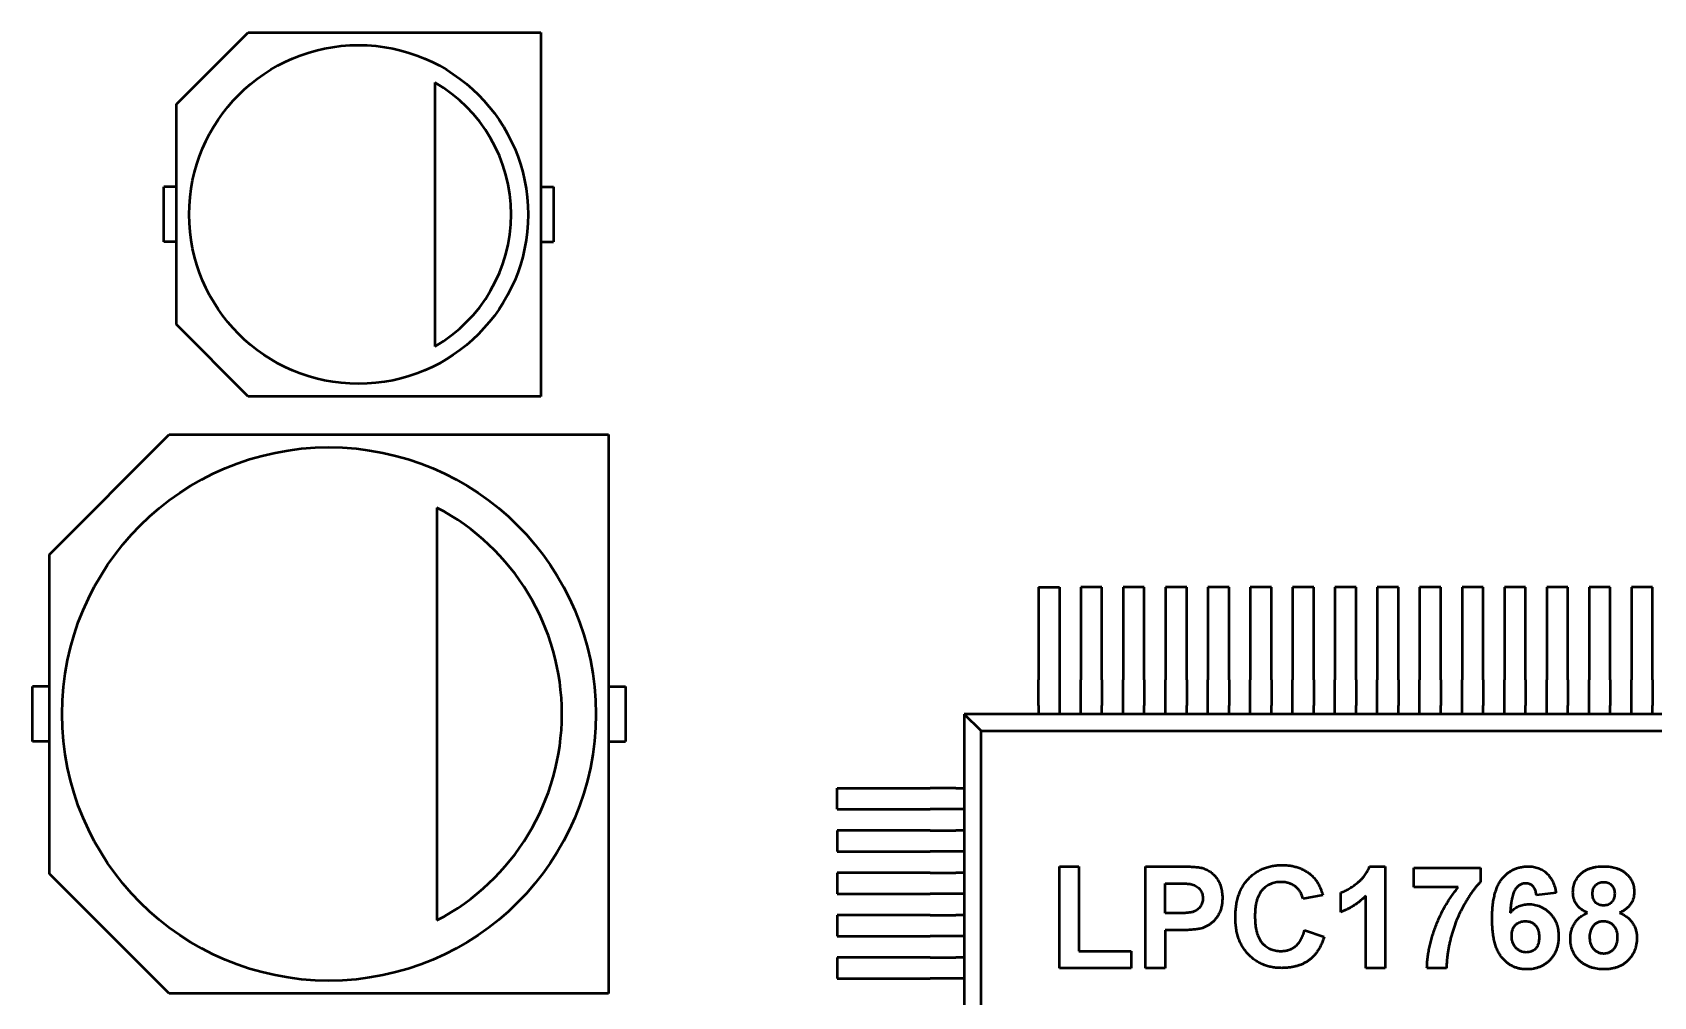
# Model space of a CAD drawing. Header units: inches. Extents: x 2.92 to 8.77, y 2.26 to 6.
# Drawn here: x 4.562 to 5.315, y 4.187 to 4.636 of the extents above; entities that cross this region are included whole.
import ezdxf

# ---------------------------------------------------------------- set-up
doc = ezdxf.new("R2010")
doc.units = ezdxf.units.IN
doc.header["$MEASUREMENT"] = 0
doc.layers.add('Visible (ANSI)', color=7, linetype='Continuous', lineweight=50)

msp = doc.modelspace()

# ---------------------------------------------------------------- linework, layer by layer
at = {"layer": 'Visible (ANSI)'}
for p, q in [((4.62894, 4.60242), (4.66234, 4.63583)), ((4.66234, 4.63583), (4.79823, 4.63583)), ((4.79823, 4.63583), (4.79823, 4.46654)), ((4.74902, 4.61255), (4.74902, 4.48981)), ((4.62894, 4.49994), (4.62894, 4.60242)), ((4.62894, 4.56398), (4.62303, 4.56398)), ((4.62303, 4.53839), (4.62303, 4.56398)), ((4.79823, 4.56398), (4.80413, 4.56398)), ((4.80413, 4.56398), (4.80413, 4.53839)), ((4.62894, 4.53839), (4.62303, 4.53839)), ((4.79823, 4.53839), (4.80413, 4.53839)), ((4.66234, 4.46654), (4.62894, 4.49994)), ((4.79823, 4.46654), (4.66234, 4.46654)), ((4.56988, 4.39314), (4.62556, 4.44882)), ((4.62556, 4.44882), (4.82972, 4.44882)), ((4.82972, 4.44882), (4.82972, 4.18898)), ((4.75, 4.41483), (4.75, 4.22297)), ((4.56988, 4.24465), (4.56988, 4.39314)), ((5.02953, 4.37795), (5.02953, 4.34954)), ((5.02953, 4.37795), (5.03937, 4.37795)), ((5.03937, 4.37795), (5.03937, 4.34954)), ((5.04921, 4.37795), (5.04921, 4.34954)), ((5.05906, 4.37795), (5.04921, 4.37795)), ((5.05906, 4.34954), (5.05906, 4.37795)), ((5.0689, 4.37795), (5.0689, 4.34954)), ((5.07874, 4.37795), (5.0689, 4.37795)), ((5.07874, 4.34954), (5.07874, 4.37795)), ((5.08858, 4.37795), (5.08858, 4.34954)), ((5.09843, 4.37795), (5.08858, 4.37795)), ((5.09843, 4.34954), (5.09843, 4.37795)), ((5.10827, 4.37795), (5.10827, 4.34954)), ((5.11811, 4.37795), (5.10827, 4.37795)), ((5.11811, 4.34954), (5.11811, 4.37795)), ((5.12795, 4.37795), (5.12795, 4.34954)), ((5.1378, 4.37795), (5.12795, 4.37795)), ((5.1378, 4.34954), (5.1378, 4.37795)), ((5.14764, 4.37795), (5.14764, 4.34954)), ((5.15748, 4.37795), (5.14764, 4.37795)), ((5.15748, 4.34954), (5.15748, 4.37795)), ((5.16732, 4.37795), (5.16732, 4.34954)), ((5.17717, 4.37795), (5.16732, 4.37795)), ((5.17717, 4.34954), (5.17717, 4.37795)), ((5.18701, 4.37795), (5.18701, 4.34954)), ((5.19685, 4.37795), (5.18701, 4.37795)), ((5.19685, 4.34954), (5.19685, 4.37795)), ((5.20669, 4.37795), (5.20669, 4.34954)), ((5.21654, 4.37795), (5.20669, 4.37795)), ((5.21654, 4.34954), (5.21654, 4.37795)), ((5.22638, 4.37795), (5.22638, 4.34954)), ((5.23622, 4.37795), (5.22638, 4.37795)), ((5.23622, 4.34954), (5.23622, 4.37795)), ((5.24606, 4.37795), (5.24606, 4.34954)), ((5.25591, 4.37795), (5.24606, 4.37795)), ((5.25591, 4.34954), (5.25591, 4.37795)), ((5.26575, 4.37795), (5.26575, 4.34954)), ((5.27559, 4.37795), (5.26575, 4.37795)), ((5.27559, 4.34954), (5.27559, 4.37795)), ((5.28543, 4.37795), (5.28543, 4.34954)), ((5.29528, 4.37795), (5.28543, 4.37795)), ((5.29528, 4.34954), (5.29528, 4.37795)), ((5.30512, 4.37795), (5.30512, 4.34954)), ((5.31496, 4.37795), (5.30512, 4.37795)), ((5.31496, 4.34954), (5.31496, 4.37795)), ((5.02953, 4.34954), (5.02953, 4.34272)), ((5.03937, 4.34954), (5.03937, 4.34272)), ((5.04921, 4.34954), (5.04921, 4.34272)), ((5.05906, 4.34272), (5.05906, 4.34954)), ((5.0689, 4.34954), (5.0689, 4.34272)), ((5.07874, 4.34272), (5.07874, 4.34954)), ((5.08858, 4.34954), (5.08858, 4.34272)), ((5.09843, 4.34272), (5.09843, 4.34954)), ((5.10827, 4.34954), (5.10827, 4.34272)), ((5.11811, 4.34272), (5.11811, 4.34954)), ((5.12795, 4.34954), (5.12795, 4.34272)), ((5.1378, 4.34272), (5.1378, 4.34954)), ((5.14764, 4.34954), (5.14764, 4.34272)), ((5.15748, 4.34272), (5.15748, 4.34954)), ((5.16732, 4.34954), (5.16732, 4.34272)), ((5.17717, 4.34272), (5.17717, 4.34954)), ((5.18701, 4.34954), (5.18701, 4.34272)), ((5.19685, 4.34272), (5.19685, 4.34954)), ((5.20669, 4.34954), (5.20669, 4.34272)), ((5.21654, 4.34272), (5.21654, 4.34954)), ((5.22638, 4.34954), (5.22638, 4.34272)), ((5.23622, 4.34272), (5.23622, 4.34954)), ((5.24606, 4.34954), (5.24606, 4.34272)), ((5.25591, 4.34272), (5.25591, 4.34954)), ((5.26575, 4.34954), (5.26575, 4.34272)), ((5.27559, 4.34272), (5.27559, 4.34954)), ((5.28543, 4.34954), (5.28543, 4.34272)), ((5.29528, 4.34272), (5.29528, 4.34954)), ((5.30512, 4.34954), (5.30512, 4.34272)), ((5.31496, 4.34272), (5.31496, 4.34954)), ((5.02953, 4.34272), (5.02953, 4.33477)), ((5.03937, 4.34272), (5.03937, 4.33477)), ((5.04921, 4.34272), (5.04921, 4.33477)), ((5.05906, 4.33477), (5.05906, 4.34272)), ((5.0689, 4.34272), (5.0689, 4.33477)), ((5.07874, 4.33477), (5.07874, 4.34272)), ((5.08858, 4.34272), (5.08858, 4.33477)), ((5.09843, 4.33477), (5.09843, 4.34272)), ((5.10827, 4.34272), (5.10827, 4.33477)), ((5.11811, 4.33477), (5.11811, 4.34272)), ((5.12795, 4.34272), (5.12795, 4.33477)), ((5.1378, 4.33477), (5.1378, 4.34272)), ((5.14764, 4.34272), (5.14764, 4.33477)), ((5.15748, 4.33477), (5.15748, 4.34272)), ((5.16732, 4.34272), (5.16732, 4.33477)), ((5.17717, 4.33477), (5.17717, 4.34272)), ((5.18701, 4.34272), (5.18701, 4.33477)), ((5.19685, 4.33477), (5.19685, 4.34272)), ((5.20669, 4.34272), (5.20669, 4.33477)), ((5.21654, 4.33477), (5.21654, 4.34272)), ((5.22638, 4.34272), (5.22638, 4.33477)), ((5.23622, 4.33477), (5.23622, 4.34272)), ((5.24606, 4.34272), (5.24606, 4.33477)), ((5.25591, 4.33477), (5.25591, 4.34272)), ((5.26575, 4.34272), (5.26575, 4.33477)), ((5.27559, 4.33477), (5.27559, 4.34272)), ((5.28543, 4.34272), (5.28543, 4.33477)), ((5.29528, 4.33477), (5.29528, 4.34272)), ((5.30512, 4.34272), (5.30512, 4.33477)), ((5.31496, 4.33477), (5.31496, 4.34272)), ((5.02953, 4.32283), (5.02953, 4.33477)), ((5.03937, 4.33477), (5.03937, 4.32283)), ((5.04921, 4.32283), (5.04921, 4.33477)), ((5.05906, 4.33477), (5.05906, 4.32283)), ((5.0689, 4.32283), (5.0689, 4.33477)), ((5.07874, 4.33477), (5.07874, 4.32283)), ((5.08858, 4.32283), (5.08858, 4.33477)), ((5.09843, 4.33477), (5.09843, 4.32283)), ((5.10827, 4.32283), (5.10827, 4.33477)), ((5.11811, 4.33477), (5.11811, 4.32283)), ((5.12795, 4.32283), (5.12795, 4.33477)), ((5.1378, 4.33477), (5.1378, 4.32283)), ((5.14764, 4.32283), (5.14764, 4.33477)), ((5.15748, 4.33477), (5.15748, 4.32283)), ((5.16732, 4.32283), (5.16732, 4.33477)), ((5.17717, 4.33477), (5.17717, 4.32283)), ((5.18701, 4.32283), (5.18701, 4.33477)), ((5.19685, 4.33477), (5.19685, 4.32283)), ((5.20669, 4.32283), (5.20669, 4.33477)), ((5.21654, 4.33477), (5.21654, 4.32283)), ((5.22638, 4.32283), (5.22638, 4.33477)), ((5.23622, 4.33477), (5.23622, 4.32283)), ((5.24606, 4.32283), (5.24606, 4.33477)), ((5.25591, 4.33477), (5.25591, 4.32283)), ((5.26575, 4.32283), (5.26575, 4.33477)), ((5.27559, 4.33477), (5.27559, 4.32283)), ((5.28543, 4.32283), (5.28543, 4.33477)), ((5.29528, 4.33477), (5.29528, 4.32283)), ((5.30512, 4.32283), (5.30512, 4.33477)), ((5.31496, 4.33477), (5.31496, 4.32283)), ((4.56988, 4.33169), (4.56201, 4.33169)), ((4.56201, 4.3061), (4.56201, 4.33169)), ((4.82972, 4.33169), (4.8376, 4.33169)), ((4.8376, 4.33169), (4.8376, 4.3061)), ((4.99508, 4.3189), (4.99508, 3.76772)), ((5.54626, 4.3189), (4.99508, 4.3189)), ((5.00295, 4.31102), (4.99508, 4.3189)), ((5.02953, 4.32283), (5.02953, 4.3189)), ((5.03937, 4.32283), (5.03937, 4.3189)), ((5.04921, 4.3189), (5.04921, 4.32283)), ((5.05906, 4.3189), (5.05906, 4.32283)), ((5.0689, 4.3189), (5.0689, 4.32283)), ((5.07874, 4.3189), (5.07874, 4.32283)), ((5.08858, 4.3189), (5.08858, 4.32283)), ((5.09843, 4.3189), (5.09843, 4.32283)), ((5.10827, 4.3189), (5.10827, 4.32283)), ((5.11811, 4.3189), (5.11811, 4.32283)), ((5.12795, 4.3189), (5.12795, 4.32283)), ((5.1378, 4.3189), (5.1378, 4.32283)), ((5.14764, 4.3189), (5.14764, 4.32283)), ((5.15748, 4.3189), (5.15748, 4.32283)), ((5.16732, 4.3189), (5.16732, 4.32283)), ((5.17717, 4.3189), (5.17717, 4.32283)), ((5.18701, 4.3189), (5.18701, 4.32283)), ((5.19685, 4.3189), (5.19685, 4.32283)), ((5.20669, 4.3189), (5.20669, 4.32283)), ((5.21654, 4.3189), (5.21654, 4.32283)), ((5.22638, 4.3189), (5.22638, 4.32283)), ((5.23622, 4.3189), (5.23622, 4.32283)), ((5.24606, 4.3189), (5.24606, 4.32283)), ((5.25591, 4.3189), (5.25591, 4.32283)), ((5.26575, 4.3189), (5.26575, 4.32283)), ((5.27559, 4.3189), (5.27559, 4.32283)), ((5.28543, 4.3189), (5.28543, 4.32283)), ((5.29528, 4.3189), (5.29528, 4.32283)), ((5.30512, 4.3189), (5.30512, 4.32283)), ((5.31496, 4.3189), (5.31496, 4.32283)), ((5.00295, 3.77559), (5.00295, 4.31102)), ((5.00295, 4.31102), (5.53839, 4.31102)), ((4.56988, 4.3061), (4.56201, 4.3061)), ((4.82972, 4.3061), (4.8376, 4.3061)), ((4.93602, 4.28445), (4.96443, 4.28445)), ((4.93602, 4.27461), (4.93602, 4.28445)), ((4.96443, 4.28445), (4.97125, 4.28445)), ((4.97125, 4.28445), (4.97921, 4.28445)), ((4.99114, 4.28445), (4.97921, 4.28445)), ((4.99114, 4.28445), (4.99508, 4.28445)), ((4.93602, 4.27461), (4.96443, 4.27461)), ((4.96443, 4.27461), (4.97125, 4.27461)), ((4.97125, 4.27461), (4.97921, 4.27461)), ((4.99114, 4.27461), (4.97921, 4.27461)), ((4.99508, 4.27461), (4.99114, 4.27461)), ((4.96443, 4.26476), (4.93602, 4.26476)), ((4.93602, 4.26476), (4.93602, 4.25492)), ((4.97125, 4.26476), (4.96443, 4.26476)), ((4.97921, 4.26476), (4.97125, 4.26476)), ((4.97921, 4.26476), (4.99114, 4.26476)), ((4.99508, 4.26476), (4.99114, 4.26476)), ((4.93602, 4.25492), (4.96443, 4.25492)), ((4.96443, 4.25492), (4.97125, 4.25492)), ((4.97125, 4.25492), (4.97921, 4.25492)), ((4.99114, 4.25492), (4.97921, 4.25492)), ((4.99508, 4.25492), (4.99114, 4.25492)), ((4.62556, 4.18898), (4.56988, 4.24465)), ((4.96443, 4.24508), (4.93602, 4.24508)), ((4.93602, 4.24508), (4.93602, 4.23524)), ((4.97125, 4.24508), (4.96443, 4.24508)), ((4.97921, 4.24508), (4.97125, 4.24508)), ((4.97921, 4.24508), (4.99114, 4.24508)), ((4.99508, 4.24508), (4.99114, 4.24508)), ((5.03929, 4.20079), (5.03929, 4.24803)), ((5.03929, 4.24803), (5.04838, 4.24803)), ((5.04838, 4.24803), (5.04838, 4.20866)), ((5.07927, 4.20079), (5.07927, 4.24803)), ((5.07927, 4.24803), (5.09438, 4.24803)), ((5.18343, 4.24803), (5.19072, 4.24803)), ((5.19072, 4.24803), (5.19072, 4.20079)), ((5.20404, 4.23834), (5.20404, 4.24743)), ((5.20404, 4.24743), (5.23493, 4.24743)), ((5.23493, 4.24743), (5.23493, 4.24076)), ((4.93602, 4.23524), (4.96443, 4.23524)), ((4.96443, 4.23524), (4.97125, 4.23524)), ((4.97125, 4.23524), (4.97921, 4.23524)), ((4.99114, 4.23524), (4.97921, 4.23524)), ((4.99508, 4.23524), (4.99114, 4.23524)), ((5.08836, 4.24016), (5.09316, 4.24016)), ((5.08836, 4.22623), (5.08836, 4.24016)), ((5.16164, 4.23471), (5.15256, 4.23289)), ((5.17012, 4.22683), (5.17012, 4.23592)), ((5.18163, 4.20079), (5.18163, 4.23442)), ((5.22465, 4.23834), (5.20404, 4.23834)), ((5.27006, 4.2357), (5.26098, 4.23471)), ((4.96443, 4.22539), (4.93602, 4.22539)), ((4.93602, 4.22539), (4.93602, 4.21555)), ((4.97125, 4.22539), (4.96443, 4.22539)), ((4.97921, 4.22539), (4.97125, 4.22539)), ((4.97921, 4.22539), (4.99114, 4.22539)), ((4.99508, 4.22539), (4.99114, 4.22539)), ((5.09381, 4.22623), (5.08836, 4.22623)), ((4.93602, 4.21555), (4.96443, 4.21555)), ((4.96443, 4.21555), (4.97125, 4.21555)), ((4.97125, 4.21555), (4.97921, 4.21555)), ((4.99114, 4.21555), (4.97921, 4.21555)), ((4.99508, 4.21555), (4.99114, 4.21555)), ((5.09457, 4.21835), (5.08836, 4.21835)), ((5.08836, 4.21835), (5.08836, 4.20079)), ((5.15316, 4.21835), (5.16225, 4.21532)), ((4.96443, 4.20571), (4.93602, 4.20571)), ((4.93602, 4.20571), (4.93602, 4.19587)), ((4.97125, 4.20571), (4.96443, 4.20571)), ((4.97921, 4.20571), (4.97125, 4.20571)), ((4.97921, 4.20571), (4.99114, 4.20571)), ((4.99508, 4.20571), (4.99114, 4.20571)), ((5.04838, 4.20866), (5.07261, 4.20866)), ((5.07261, 4.20866), (5.07261, 4.20079)), ((5.07261, 4.20079), (5.03929, 4.20079)), ((5.08836, 4.20079), (5.07927, 4.20079)), ((5.19072, 4.20079), (5.18163, 4.20079)), ((5.21919, 4.20079), (5.2101, 4.20079)), ((4.82972, 4.18898), (4.62556, 4.18898)), ((4.93602, 4.19587), (4.96443, 4.19587)), ((4.96443, 4.19587), (4.97125, 4.19587)), ((4.97125, 4.19587), (4.97921, 4.19587)), ((4.99114, 4.19587), (4.97921, 4.19587)), ((4.99508, 4.19587), (4.99114, 4.19587))]:
    msp.add_line(p, q, dxfattribs=at)
for centre, radius in [((4.71358, 4.55118), 0.07874), ((4.6998, 4.3189), 0.12402)]:
    msp.add_circle(centre, radius, dxfattribs=at)
for centre, radius, start, end in [((4.71358, 4.55118), 0.07087, 300, 60), ((4.6998, 4.3189), 0.10827, 297.62201, 62.37799)]:
    msp.add_arc(centre, radius, start, end, dxfattribs=at)
for points, knots in [([(5.09438, 4.24803), (5.09507, 4.24803), (5.09638, 4.24803), (5.09825, 4.24799), (5.09993, 4.24793), (5.10142, 4.24786), (5.10273, 4.24776), (5.10385, 4.24764), (5.10479, 4.24751), (5.10534, 4.24737), (5.10559, 4.24731)], [0, 0, 0, 0, 0.0000521685, 0.0000997784, 0.0001423546, 0.0001803873, 0.0002136684, 0.0002424468, 0.0002662809, 0.0002857597, 0.0002857597, 0.0002857597, 0.0002857597]), ([(5.10559, 4.24731), (5.10592, 4.24722), (5.10658, 4.24703), (5.10752, 4.24663), (5.10842, 4.24617), (5.10928, 4.24562), (5.1101, 4.24499), (5.11088, 4.24429), (5.11162, 4.24351), (5.11231, 4.24265), (5.11295, 4.24173), (5.1135, 4.24073), (5.11396, 4.23966), (5.11436, 4.23853), (5.11465, 4.23733), (5.11485, 4.23607), (5.11499, 4.23474), (5.115, 4.23384), (5.11501, 4.23337)], [0, 0, 0, 0, 0.0000260604, 0.0000517237, 0.0000773244, 0.0001031693, 0.0001291327, 0.0001555863, 0.000182691, 0.000210782, 0.0002392139, 0.0002679429, 0.0002972217, 0.0003273663, 0.0003584432, 0.0003907295, 0.0004244266, 0.0004596461, 0.0004596461, 0.0004596461, 0.0004596461]), ([(5.12106, 4.22431), (5.12108, 4.22524), (5.12111, 4.22706), (5.1214, 4.22971), (5.12186, 4.23221), (5.12252, 4.23454), (5.12336, 4.23672), (5.12441, 4.23873), (5.12563, 4.24058), (5.12705, 4.24226), (5.12862, 4.24375), (5.13031, 4.24507), (5.13212, 4.24618), (5.13405, 4.24708), (5.13611, 4.24778), (5.13828, 4.24828), (5.14057, 4.24858), (5.14214, 4.24862), (5.14293, 4.24864)], [0, 0, 0, 0, 0.0000714021, 0.0001392925, 0.0002035522, 0.0002652137, 0.0003242206, 0.0003815874, 0.0004379551, 0.0004937341, 0.0005489843, 0.0006032838, 0.0006569524, 0.0007109868, 0.0007660326, 0.0008224657, 0.0008810461, 0.0009420985, 0.0009420985, 0.0009420985, 0.0009420985]), ([(5.14293, 4.24864), (5.14363, 4.24862), (5.145, 4.24859), (5.147, 4.24835), (5.1489, 4.24794), (5.15071, 4.24739), (5.15241, 4.24665), (5.154, 4.24576), (5.15551, 4.24471), (5.15641, 4.24388), (5.15687, 4.24347)], [0, 0, 0, 0, 0.0000533071, 0.0001045156, 0.0001538189, 0.0002015374, 0.0002485001, 0.0002948966, 0.0003412368, 0.0003882137, 0.0003882137, 0.0003882137, 0.0003882137]), ([(5.15687, 4.24347), (5.15713, 4.24321), (5.15766, 4.24267), (5.15838, 4.24177), (5.15905, 4.24081), (5.15968, 4.23975), (5.16024, 4.2386), (5.16076, 4.23738), (5.16124, 4.23608), (5.16151, 4.23517), (5.16164, 4.23471)], [0, 0, 0, 0, 0.0000282734, 0.0000572109, 0.0000869618, 0.0001178765, 0.0001502083, 0.0001837793, 0.0002186917, 0.000255494, 0.000255494, 0.000255494, 0.000255494]), ([(5.17012, 4.23592), (5.17073, 4.23614), (5.172, 4.23662), (5.17386, 4.23763), (5.17581, 4.23888), (5.17745, 4.24011), (5.17875, 4.2412), (5.17966, 4.24207), (5.18051, 4.24297), (5.18125, 4.24392), (5.18192, 4.2449), (5.1825, 4.2459), (5.18302, 4.24694), (5.18329, 4.24767), (5.18343, 4.24803)], [0, 0, 0, 0, 0.0000493087, 0.0001031993, 0.0001618199, 0.0002262039, 0.0002593704, 0.0002914096, 0.0003226125, 0.0003533202, 0.0003833279, 0.0004129177, 0.0004424446, 0.0004719764, 0.0004719764, 0.0004719764, 0.0004719764]), ([(5.24038, 4.22378), (5.2404, 4.22481), (5.24043, 4.22681), (5.24065, 4.2297), (5.24099, 4.23237), (5.2415, 4.23481), (5.24215, 4.23702), (5.24294, 4.23902), (5.24389, 4.2408), (5.24499, 4.24234), (5.2462, 4.24369), (5.2475, 4.24485), (5.24888, 4.24583), (5.25035, 4.24664), (5.25192, 4.24726), (5.25357, 4.2477), (5.25531, 4.24799), (5.25649, 4.24802), (5.2571, 4.24803)], [0, 0, 0, 0, 0.0000789969, 0.0001526411, 0.000220914, 0.0002841438, 0.000342652, 0.0003971093, 0.0004479551, 0.0004957889, 0.0005414786, 0.0005856478, 0.0006284715, 0.0006710345, 0.0007135096, 0.000756673, 0.0008012843, 0.0008473229, 0.0008473229, 0.0008473229, 0.0008473229]), ([(5.2571, 4.24803), (5.25752, 4.24802), (5.25836, 4.24801), (5.25958, 4.24785), (5.26075, 4.24761), (5.26186, 4.24727), (5.26291, 4.24682), (5.2639, 4.24627), (5.26484, 4.24562), (5.26573, 4.24488), (5.26654, 4.24405), (5.26728, 4.24311), (5.26795, 4.2421), (5.26854, 4.24099), (5.26903, 4.2398), (5.26946, 4.23851), (5.26981, 4.23714), (5.26998, 4.23619), (5.27006, 4.2357)], [0, 0, 0, 0, 0.0000324285, 0.0000633935, 0.0000935717, 0.0001229565, 0.0001516709, 0.0001804655, 0.000209296, 0.0002384328, 0.0002679692, 0.0002980354, 0.0003287285, 0.0003603017, 0.0003931144, 0.0004272736, 0.0004631956, 0.0005008125, 0.0005008125, 0.0005008125, 0.0005008125]), ([(5.27794, 4.23607), (5.27795, 4.23649), (5.27797, 4.23732), (5.27814, 4.23854), (5.27844, 4.23971), (5.27884, 4.24081), (5.27937, 4.24186), (5.28001, 4.24285), (5.28076, 4.2438), (5.28163, 4.24466), (5.2826, 4.24546), (5.28369, 4.24615), (5.28487, 4.24673), (5.28614, 4.24722), (5.28751, 4.24758), (5.28898, 4.24785), (5.29054, 4.248), (5.29162, 4.24802), (5.29217, 4.24803)], [0, 0, 0, 0, 0.0000321202, 0.0000630731, 0.000093216, 0.0001230654, 0.0001525155, 0.0001821403, 0.00021247, 0.000243626, 0.000275453, 0.0003078691, 0.0003407463, 0.0003750798, 0.000411036, 0.0004485179, 0.0004882147, 0.0005301454, 0.0005301454, 0.0005301454, 0.0005301454]), ([(5.29217, 4.24803), (5.29272, 4.24802), (5.29379, 4.248), (5.29534, 4.24785), (5.2968, 4.24758), (5.29816, 4.24722), (5.29943, 4.24673), (5.30062, 4.24616), (5.30169, 4.24546), (5.30267, 4.24466), (5.30356, 4.2438), (5.30431, 4.24285), (5.30497, 4.24187), (5.30549, 4.24081), (5.3059, 4.23971), (5.30619, 4.23854), (5.30638, 4.23732), (5.3064, 4.23649), (5.30641, 4.23607)], [0, 0, 0, 0, 0.0000418597, 0.0000812382, 0.0001188715, 0.0001545087, 0.0001889809, 0.0002222064, 0.0002545512, 0.0002866934, 0.0003181457, 0.0003487484, 0.0003786237, 0.0004081927, 0.0004381627, 0.0004684273, 0.0004995396, 0.0005317895, 0.0005317895, 0.0005317895, 0.0005317895]), ([(5.09316, 4.24016), (5.09359, 4.24015), (5.09442, 4.24015), (5.09559, 4.24014), (5.09666, 4.24011), (5.09761, 4.24008), (5.09845, 4.24003), (5.09918, 4.23997), (5.0998, 4.23991), (5.10017, 4.23985), (5.10034, 4.23983)], [0, 0, 0, 0, 0.0000327005, 0.0000627562, 0.0000896949, 0.0001139982, 0.0001354309, 0.0001540007, 0.0001697196, 0.0001826071, 0.0001826071, 0.0001826071, 0.0001826071]), ([(5.10034, 4.23983), (5.10072, 4.23974), (5.10149, 4.23956), (5.10257, 4.2391), (5.10352, 4.23845), (5.10437, 4.23767), (5.10507, 4.23674), (5.10556, 4.23567), (5.10588, 4.23449), (5.10591, 4.23366), (5.10592, 4.23323)], [0, 0, 0, 0, 0.0000301074, 0.0000591945, 0.0000879278, 0.0001169776, 0.0001461478, 0.0001754077, 0.0002057461, 0.0002380598, 0.0002380598, 0.0002380598, 0.0002380598]), ([(5.1423, 4.24076), (5.14186, 4.24075), (5.14099, 4.24074), (5.13973, 4.24054), (5.13853, 4.24027), (5.13739, 4.23986), (5.13632, 4.23933), (5.13531, 4.23868), (5.13437, 4.23793), (5.13349, 4.23705), (5.1327, 4.23604), (5.132, 4.23489), (5.13143, 4.23358), (5.13096, 4.23214), (5.13059, 4.23056), (5.13033, 4.22883), (5.13018, 4.22696), (5.13016, 4.22567), (5.13015, 4.225)], [0, 0, 0, 0, 0.0000336718, 0.0000657173, 0.0000970743, 0.0001274786, 0.0001577831, 0.0001877128, 0.0002184852, 0.0002497491, 0.0002820994, 0.0003160564, 0.0003518728, 0.0003903226, 0.0004312972, 0.0004755449, 0.0005232779, 0.0005742403, 0.0005742403, 0.0005742403, 0.0005742403]), ([(5.15256, 4.23289), (5.15248, 4.23319), (5.15233, 4.23377), (5.15202, 4.23462), (5.15167, 4.23542), (5.15123, 4.23616), (5.15077, 4.23686), (5.15022, 4.23751), (5.14962, 4.23811), (5.14896, 4.23866), (5.14826, 4.23915), (5.14752, 4.23959), (5.14674, 4.23995), (5.14592, 4.24024), (5.14507, 4.24049), (5.14418, 4.24064), (5.14325, 4.24075), (5.14262, 4.24076), (5.1423, 4.24076)], [0, 0, 0, 0, 0.0000233246, 0.0000459433, 0.0000679922, 0.000089528, 0.0001108865, 0.0001321066, 0.0001537523, 0.0001753094, 0.0001969392, 0.0002185956, 0.0002402096, 0.0002620722, 0.000284411, 0.0003072562, 0.0003306028, 0.0003550071, 0.0003550071, 0.0003550071, 0.0003550071]), ([(5.18163, 4.23442), (5.18122, 4.234), (5.1804, 4.23317), (5.1791, 4.23202), (5.17774, 4.23094), (5.17632, 4.22995), (5.17486, 4.22904), (5.17333, 4.22822), (5.17176, 4.22746), (5.17067, 4.22704), (5.17012, 4.22683)], [0, 0, 0, 0, 0.0000447251, 0.0000888434, 0.0001330135, 0.0001767129, 0.0002205604, 0.0002643603, 0.0003087902, 0.0003533598, 0.0003533598, 0.0003533598, 0.0003533598]), ([(5.2101, 4.20079), (5.21013, 4.20159), (5.21019, 4.20321), (5.21042, 4.20564), (5.21078, 4.20808), (5.21122, 4.21053), (5.21181, 4.21299), (5.21249, 4.21547), (5.2133, 4.21796), (5.21421, 4.22044), (5.21522, 4.2229), (5.21632, 4.22531), (5.2175, 4.22765), (5.21876, 4.22992), (5.2201, 4.23213), (5.22154, 4.23427), (5.22304, 4.23635), (5.22411, 4.23768), (5.22465, 4.23834)], [0, 0, 0, 0, 0.000061631, 0.000123947, 0.000186633, 0.000250226, 0.000314701, 0.000380299, 0.000446797, 0.000514699, 0.000582801, 0.000650214, 0.000717047, 0.000783291, 0.000849166, 0.000914786, 0.000980123, 0.001045427, 0.001045427, 0.001045427, 0.001045427]), ([(5.23493, 4.24076), (5.23461, 4.24044), (5.23395, 4.23976), (5.233, 4.23866), (5.23204, 4.23746), (5.23108, 4.23615), (5.2301, 4.23476), (5.22914, 4.23324), (5.22816, 4.23164), (5.22685, 4.22936), (5.22532, 4.22639), (5.22369, 4.22269), (5.22231, 4.21888), (5.22136, 4.21563), (5.22073, 4.21303), (5.22031, 4.21113), (5.21996, 4.20928), (5.21967, 4.20748), (5.21946, 4.20573), (5.21929, 4.20404), (5.2192, 4.20239), (5.21919, 4.20132), (5.21919, 4.20079)], [0, 0, 0, 0, 0.000035175, 0.00007231, 0.000111298, 0.00015273, 0.000196264, 0.000241873, 0.000289863, 0.000340263, 0.000442954, 0.000545768, 0.000649028, 0.000752933, 0.000804405, 0.000854083, 0.000902003, 0.000948444, 0.000993454, 0.001036866, 0.001078691, 0.001119259, 0.001119259, 0.001119259, 0.001119259]), ([(5.25593, 4.24016), (5.25571, 4.24015), (5.25525, 4.24014), (5.25459, 4.24), (5.25396, 4.23979), (5.25335, 4.2395), (5.25277, 4.23911), (5.25222, 4.23864), (5.25168, 4.2381), (5.25118, 4.23745), (5.25071, 4.23669), (5.2503, 4.23574), (5.24993, 4.23463), (5.24962, 4.23334), (5.24933, 4.23188), (5.2491, 4.23025), (5.24892, 4.22844), (5.24883, 4.22717), (5.24878, 4.22651)], [0, 0, 0, 0, 0.0000172658, 0.0000343581, 0.0000510156, 0.0000680423, 0.0000855079, 0.0001036875, 0.0001228198, 0.0001431265, 0.0001655887, 0.0001913098, 0.0002208389, 0.000254404, 0.00029197, 0.0003335854, 0.0003795673, 0.0004299941, 0.0004299941, 0.0004299941, 0.0004299941]), ([(5.26098, 4.23471), (5.26092, 4.23514), (5.2608, 4.23597), (5.26046, 4.2371), (5.25999, 4.23806), (5.25938, 4.23884), (5.25866, 4.23943), (5.25784, 4.23986), (5.25692, 4.24011), (5.25627, 4.24014), (5.25593, 4.24016)], [0, 0, 0, 0, 0.0000334845, 0.0000630117, 0.0000895568, 0.0001139284, 0.0001372182, 0.0001601262, 0.0001836997, 0.000209161, 0.000209161, 0.000209161, 0.000209161]), ([(5.28476, 4.22647), (5.28447, 4.22659), (5.28391, 4.22684), (5.2831, 4.22725), (5.28235, 4.2277), (5.28168, 4.2282), (5.28104, 4.2287), (5.28049, 4.22926), (5.27998, 4.22985), (5.27941, 4.23067), (5.27882, 4.23176), (5.27831, 4.23314), (5.278, 4.23458), (5.27796, 4.23557), (5.27794, 4.23607)], [0, 0, 0, 0, 0.0000238304, 0.0000467762, 0.000068937, 0.0000898943, 0.0001103379, 0.000130341, 0.0001498952, 0.0001689854, 0.000206639, 0.0002434248, 0.0002804287, 0.0003183985, 0.0003183985, 0.0003183985, 0.0003183985]), ([(5.28702, 4.23536), (5.28704, 4.23575), (5.28706, 4.2365), (5.28733, 4.23756), (5.28778, 4.2385), (5.28841, 4.2393), (5.28918, 4.23996), (5.29009, 4.24043), (5.29112, 4.24071), (5.29185, 4.24075), (5.29223, 4.24076)], [0, 0, 0, 0, 0.0000292645, 0.0000561986, 0.0000817752, 0.0001069781, 0.0001322268, 0.0001573805, 0.0001834574, 0.0002120308, 0.0002120308, 0.0002120308, 0.0002120308]), ([(5.29214, 4.22986), (5.29177, 4.22988), (5.29106, 4.22991), (5.29005, 4.23018), (5.28915, 4.23064), (5.28838, 4.23129), (5.28777, 4.2321), (5.28733, 4.23307), (5.28706, 4.23417), (5.28704, 4.23495), (5.28702, 4.23536)], [0, 0, 0, 0, 0.0000280851, 0.0000538447, 0.0000788756, 0.0001038333, 0.0001292812, 0.0001553904, 0.0001836986, 0.0002146268, 0.0002146268, 0.0002146268, 0.0002146268]), ([(5.29732, 4.23539), (5.29731, 4.23498), (5.29728, 4.23419), (5.29701, 4.23309), (5.29656, 4.23212), (5.29594, 4.23131), (5.29517, 4.23065), (5.29426, 4.23019), (5.29324, 4.22991), (5.29252, 4.22988), (5.29214, 4.22986)], [0, 0, 0, 0, 0.0000308674, 0.0000586737, 0.000084847, 0.0001101937, 0.0001352454, 0.0001600359, 0.0001860673, 0.0002141187, 0.0002141187, 0.0002141187, 0.0002141187]), ([(5.29223, 4.24076), (5.2926, 4.24075), (5.2933, 4.24071), (5.2943, 4.24043), (5.2952, 4.23997), (5.29595, 4.23931), (5.29657, 4.23852), (5.297, 4.23758), (5.29728, 4.23652), (5.29731, 4.23578), (5.29732, 4.23539)], [0, 0, 0, 0, 0.0000277589, 0.0000532706, 0.0000780109, 0.0001028623, 0.000128185, 0.0001537802, 0.0001806113, 0.000210015, 0.000210015, 0.000210015, 0.000210015]), ([(5.30641, 4.23607), (5.30638, 4.23554), (5.30634, 4.23451), (5.30599, 4.23301), (5.30543, 4.23159), (5.30462, 4.23029), (5.30363, 4.2291), (5.30243, 4.22806), (5.30106, 4.22716), (5.30004, 4.2267), (5.29952, 4.22647)], [0, 0, 0, 0, 0.0000396456, 0.0000780147, 0.0001157464, 0.0001542299, 0.0001931169, 0.0002326234, 0.0002735868, 0.0003166312, 0.0003166312, 0.0003166312, 0.0003166312]), ([(5.10592, 4.23323), (5.10591, 4.23288), (5.10589, 4.23219), (5.10566, 4.23119), (5.10531, 4.23025), (5.10482, 4.22939), (5.1042, 4.22862), (5.10346, 4.22796), (5.10262, 4.22741), (5.10183, 4.22703), (5.10109, 4.22679), (5.10041, 4.22665), (5.0996, 4.22652), (5.09868, 4.22641), (5.09763, 4.22632), (5.09647, 4.22627), (5.09518, 4.22623), (5.09428, 4.22623), (5.09381, 4.22623)], [0, 0, 0, 0, 0.0000265037, 0.0000521183, 0.0000768578, 0.0001018337, 0.0001265824, 0.0001512207, 0.0001763361, 0.0002024513, 0.0002172219, 0.000234798, 0.0002550912, 0.0002786189, 0.0003049193, 0.0003345029, 0.0003669256, 0.0004024329, 0.0004024329, 0.0004024329, 0.0004024329]), ([(5.11501, 4.23337), (5.11499, 4.23267), (5.11496, 4.23131), (5.11465, 4.22937), (5.11417, 4.22759), (5.11347, 4.226), (5.11262, 4.22458), (5.11168, 4.22331), (5.1106, 4.22222), (5.10944, 4.22128), (5.10822, 4.22052), (5.10699, 4.21986), (5.10574, 4.21936), (5.10489, 4.21914), (5.10447, 4.21903)], [0, 0, 0, 0, 0.0000535935, 0.0001031704, 0.0001495392, 0.0001932972, 0.0002349662, 0.0002749169, 0.0003134577, 0.0003513658, 0.0003880647, 0.0004232882, 0.0004571271, 0.0004900402, 0.0004900402, 0.0004900402, 0.0004900402]), ([(5.24878, 4.22651), (5.24907, 4.22683), (5.24964, 4.22744), (5.25058, 4.22825), (5.25157, 4.22894), (5.25262, 4.22951), (5.25373, 4.22993), (5.25487, 4.23025), (5.25608, 4.23042), (5.2569, 4.23045), (5.25732, 4.23047)], [0, 0, 0, 0, 0.0000325152, 0.0000637588, 0.0000940465, 0.0001239349, 0.0001537273, 0.0001837583, 0.0002142694, 0.0002459206, 0.0002459206, 0.0002459206, 0.0002459206]), ([(5.25732, 4.23047), (5.25779, 4.23045), (5.25872, 4.23043), (5.26008, 4.23024), (5.2614, 4.2299), (5.26266, 4.22944), (5.26388, 4.22887), (5.26504, 4.22814), (5.26614, 4.22729), (5.26719, 4.22632), (5.26814, 4.22526), (5.26899, 4.2241), (5.26969, 4.22286), (5.27028, 4.22156), (5.27072, 4.22017), (5.27104, 4.21871), (5.27124, 4.21717), (5.27126, 4.21613), (5.27127, 4.21559)], [0, 0, 0, 0, 0.000035755, 0.0000706034, 0.0001047295, 0.0001386226, 0.0001726104, 0.0002070641, 0.0002421106, 0.0002784079, 0.0003150752, 0.0003509385, 0.0003867945, 0.0004230585, 0.0004595955, 0.0004973986, 0.0005362872, 0.000577071, 0.000577071, 0.000577071, 0.000577071]), ([(5.10447, 4.21903), (5.10417, 4.21898), (5.10354, 4.21886), (5.10254, 4.21874), (5.10145, 4.21861), (5.10026, 4.21852), (5.09897, 4.21844), (5.09759, 4.2184), (5.09611, 4.21835), (5.0951, 4.21835), (5.09457, 4.21835)], [0, 0, 0, 0, 0.0000231759, 0.0000488519, 0.0000766441, 0.0001069971, 0.0001397129, 0.0001747941, 0.0002122685, 0.0002521328, 0.0002521328, 0.0002521328, 0.0002521328]), ([(5.14261, 4.20079), (5.14184, 4.2008), (5.14033, 4.20083), (5.13813, 4.20115), (5.13602, 4.20164), (5.13402, 4.20232), (5.13213, 4.20322), (5.13034, 4.2043), (5.12866, 4.20559), (5.12709, 4.20706), (5.12567, 4.2087), (5.12444, 4.21051), (5.12338, 4.21246), (5.12253, 4.21455), (5.12187, 4.21679), (5.1214, 4.21917), (5.12111, 4.22169), (5.12108, 4.22342), (5.12106, 4.22431)], [0, 0, 0, 0, 0.0000587286, 0.000115521, 0.0001703449, 0.0002239528, 0.0002770981, 0.0003301902, 0.0003839448, 0.0004389529, 0.0004944275, 0.0005500197, 0.0006059862, 0.0006633847, 0.0007225959, 0.0007843976, 0.0008487978, 0.0009166959, 0.0009166959, 0.0009166959, 0.0009166959]), ([(5.13015, 4.225), (5.13016, 4.22429), (5.13018, 4.22292), (5.13033, 4.22094), (5.13059, 4.21913), (5.13096, 4.21747), (5.13143, 4.21597), (5.132, 4.21462), (5.13269, 4.21343), (5.13348, 4.2124), (5.13436, 4.21152), (5.1353, 4.21076), (5.1363, 4.21011), (5.13736, 4.20957), (5.1385, 4.20917), (5.13969, 4.20888), (5.14094, 4.20869), (5.1418, 4.20867), (5.14224, 4.20866)], [0, 0, 0, 0, 0.0000541754, 0.0001043876, 0.0001508515, 0.0001940063, 0.0002338947, 0.0002708724, 0.0003053849, 0.0003381697, 0.0003696565, 0.0004002928, 0.0004304026, 0.0004605423, 0.0004909974, 0.0005219956, 0.0005540946, 0.0005875822, 0.0005875822, 0.0005875822, 0.0005875822]), ([(5.25642, 4.20018), (5.25584, 4.2002), (5.25472, 4.20023), (5.25307, 4.20049), (5.25151, 4.20093), (5.25003, 4.20154), (5.24861, 4.20231), (5.24728, 4.20326), (5.24603, 4.2044), (5.24485, 4.20569), (5.24378, 4.20719), (5.24287, 4.20892), (5.2421, 4.21086), (5.24146, 4.21302), (5.24098, 4.2154), (5.24064, 4.218), (5.24041, 4.22082), (5.24039, 4.22277), (5.24038, 4.22378)], [0, 0, 0, 0, 0.000043678, 0.0000858786, 0.0001269308, 0.0001675706, 0.0002082339, 0.0002497, 0.000292534, 0.0003367295, 0.0003832108, 0.0004327044, 0.0004856952, 0.0005427394, 0.0006045192, 0.0006711572, 0.0007429536, 0.0008200974, 0.0008200974, 0.0008200974, 0.0008200974]), ([(5.24947, 4.2158), (5.24948, 4.21607), (5.24949, 4.2166), (5.24957, 4.21736), (5.24971, 4.21808), (5.24991, 4.21874), (5.25016, 4.21936), (5.25049, 4.21991), (5.25086, 4.22042), (5.25143, 4.22102), (5.25223, 4.22166), (5.25333, 4.2222), (5.25452, 4.22254), (5.25535, 4.22257), (5.25578, 4.22259)], [0, 0, 0, 0, 0.0000206143, 0.0000401378, 0.0000584603, 0.0000759676, 0.0000926077, 0.0001089204, 0.0001246838, 0.0001404454, 0.0001714991, 0.0002020319, 0.0002326023, 0.0002650496, 0.0002650496, 0.0002650496, 0.0002650496]), ([(5.25578, 4.22259), (5.25622, 4.22257), (5.25708, 4.22253), (5.25831, 4.22219), (5.25941, 4.2216), (5.26023, 4.22096), (5.26079, 4.22031), (5.26117, 4.21977), (5.26149, 4.21915), (5.26175, 4.21847), (5.26195, 4.21772), (5.26209, 4.21692), (5.26217, 4.21604), (5.26218, 4.21544), (5.26219, 4.21513)], [0, 0, 0, 0, 0.0000332936, 0.00006473, 0.0000954722, 0.0001270387, 0.0001432694, 0.0001600825, 0.0001772658, 0.000195701, 0.0002149773, 0.0002355746, 0.0002576338, 0.0002812695, 0.0002812695, 0.0002812695, 0.0002812695]), ([(5.27673, 4.2145), (5.27675, 4.21513), (5.2768, 4.21636), (5.27717, 4.21818), (5.27778, 4.21992), (5.27848, 4.22129), (5.27917, 4.22232), (5.27976, 4.22305), (5.28042, 4.22374), (5.28115, 4.22439), (5.28195, 4.22498), (5.28283, 4.22552), (5.28376, 4.22604), (5.28442, 4.22633), (5.28476, 4.22647)], [0, 0, 0, 0, 0.0000475672, 0.0000940165, 0.0001402649, 0.0001869031, 0.0002105726, 0.0002342712, 0.0002585163, 0.0002831425, 0.0003081702, 0.0003342416, 0.0003612751, 0.0003891695, 0.0003891695, 0.0003891695, 0.0003891695]), ([(5.28581, 4.21536), (5.28583, 4.2158), (5.28586, 4.21667), (5.28618, 4.21795), (5.28667, 4.21918), (5.28724, 4.22014), (5.28778, 4.22085), (5.28826, 4.22131), (5.28878, 4.22171), (5.28936, 4.22204), (5.28999, 4.22228), (5.29066, 4.22247), (5.29139, 4.22257), (5.29189, 4.22258), (5.29215, 4.22259)], [0, 0, 0, 0, 0.0000330033, 0.0000658649, 0.0000987308, 0.0001328479, 0.0001498355, 0.0001665342, 0.000183041, 0.0001994908, 0.0002164113, 0.0002339427, 0.0002522598, 0.0002718424, 0.0002718424, 0.0002718424, 0.0002718424]), ([(5.29215, 4.22259), (5.29238, 4.22259), (5.29282, 4.22258), (5.29348, 4.22248), (5.29409, 4.22232), (5.29468, 4.2221), (5.29525, 4.22182), (5.29578, 4.22146), (5.29627, 4.22105), (5.29673, 4.22058), (5.29716, 4.22006), (5.29753, 4.2195), (5.29783, 4.21889), (5.29809, 4.21824), (5.29829, 4.21755), (5.29843, 4.21682), (5.29852, 4.21605), (5.29853, 4.21553), (5.29853, 4.21526)], [0, 0, 0, 0, 0.0000172858, 0.0000337726, 0.0000498888, 0.0000657512, 0.0000816282, 0.0000977283, 0.0001139139, 0.0001307067, 0.0001477529, 0.0001649184, 0.0001818681, 0.0001994182, 0.0002176391, 0.0002364565, 0.0002560057, 0.0002764076, 0.0002764076, 0.0002764076, 0.0002764076]), ([(5.29952, 4.22647), (5.29984, 4.22634), (5.30047, 4.22608), (5.30138, 4.22561), (5.30222, 4.22509), (5.30301, 4.22455), (5.30373, 4.22394), (5.30439, 4.22329), (5.30501, 4.22261), (5.30555, 4.22187), (5.30604, 4.2211), (5.30646, 4.2203), (5.30681, 4.21947), (5.30711, 4.21861), (5.30734, 4.21772), (5.30749, 4.2168), (5.30761, 4.21586), (5.30761, 4.21521), (5.30762, 4.21489)], [0, 0, 0, 0, 0.0000266423, 0.000052279, 0.0000772462, 0.0001015314, 0.000125361, 0.0001487669, 0.000171871, 0.0001951832, 0.00021814, 0.0002412067, 0.0002638811, 0.0002869378, 0.0003099733, 0.000333592, 0.0003577203, 0.0003824339, 0.0003824339, 0.0003824339, 0.0003824339]), ([(5.14224, 4.20866), (5.14257, 4.20867), (5.14321, 4.20869), (5.14415, 4.20879), (5.14506, 4.20898), (5.14593, 4.20924), (5.14678, 4.20956), (5.14758, 4.20997), (5.14835, 4.21044), (5.14908, 4.21099), (5.14978, 4.21162), (5.15041, 4.21233), (5.151, 4.21313), (5.15153, 4.21402), (5.15203, 4.21498), (5.15246, 4.21603), (5.15286, 4.21716), (5.15306, 4.21795), (5.15316, 4.21835)], [0, 0, 0, 0, 0.0000246916, 0.0000485524, 0.0000720424, 0.0000950099, 0.0001176085, 0.0001404268, 0.0001632289, 0.000186321, 0.0002098951, 0.0002339856, 0.0002589948, 0.0002851237, 0.000312336, 0.0003411182, 0.0003712684, 0.0004030556, 0.0004030556, 0.0004030556, 0.0004030556]), ([(5.16225, 4.21532), (5.16207, 4.21473), (5.1617, 4.21356), (5.16104, 4.21189), (5.16028, 4.21034), (5.15945, 4.2089), (5.15851, 4.20759), (5.15749, 4.20639), (5.15638, 4.20531), (5.15518, 4.20435), (5.1539, 4.2035), (5.15253, 4.20278), (5.15108, 4.20216), (5.14954, 4.20166), (5.14793, 4.20126), (5.14623, 4.201), (5.14445, 4.20082), (5.14323, 4.2008), (5.14261, 4.20079)], [0, 0, 0, 0, 0.0000477344, 0.0000934791, 0.0001375481, 0.0001797574, 0.0002207753, 0.0002606978, 0.00030015, 0.0003391502, 0.000378202, 0.0004175261, 0.0004576737, 0.0004986098, 0.0005411357, 0.0005849299, 0.0006303014, 0.0006779012, 0.0006779012, 0.0006779012, 0.0006779012]), ([(5.25624, 4.20806), (5.2558, 4.20808), (5.25495, 4.20812), (5.25371, 4.20852), (5.25255, 4.20917), (5.25167, 4.2099), (5.25103, 4.21059), (5.25061, 4.21118), (5.25026, 4.21183), (5.24996, 4.21251), (5.24975, 4.21326), (5.24959, 4.21406), (5.24948, 4.21491), (5.24947, 4.2155), (5.24947, 4.2158)], [0, 0, 0, 0, 0.0000325206, 0.0000644425, 0.0000973658, 0.0001322023, 0.0001502319, 0.000168329, 0.0001865478, 0.0002054265, 0.0002247838, 0.0002451843, 0.0002667671, 0.0002893919, 0.0002893919, 0.0002893919, 0.0002893919]), ([(5.26219, 4.21513), (5.26218, 4.21482), (5.26217, 4.21424), (5.2621, 4.21339), (5.26197, 4.21261), (5.26178, 4.2119), (5.26154, 4.21125), (5.26125, 4.21066), (5.2609, 4.21015), (5.26037, 4.20956), (5.25961, 4.20895), (5.25858, 4.20844), (5.25744, 4.20811), (5.25665, 4.20807), (5.25624, 4.20806)], [0, 0, 0, 0, 0.0000227445, 0.0000439052, 0.0000636043, 0.0000819854, 0.000099142, 0.000115557, 0.0001310583, 0.0001459846, 0.0001747943, 0.0002031765, 0.0002321917, 0.0002628506, 0.0002628506, 0.0002628506, 0.0002628506]), ([(5.27127, 4.21559), (5.27126, 4.21502), (5.27124, 4.21391), (5.27105, 4.21229), (5.27072, 4.21076), (5.27026, 4.2093), (5.26967, 4.20794), (5.26896, 4.20666), (5.2681, 4.20547), (5.26713, 4.20438), (5.26605, 4.2034), (5.2649, 4.20253), (5.26366, 4.20181), (5.26236, 4.2012), (5.26097, 4.20076), (5.25952, 4.20042), (5.25799, 4.20022), (5.25695, 4.20019), (5.25642, 4.20018)], [0, 0, 0, 0, 0.0000433904, 0.0000846217, 0.0001245439, 0.0001629393, 0.0002007038, 0.0002376929, 0.0002747949, 0.0003121617, 0.0003493316, 0.000385993, 0.0004220576, 0.0004583796, 0.0004953993, 0.0005332053, 0.000572076, 0.0006128189, 0.0006128189, 0.0006128189, 0.0006128189]), ([(5.28176, 4.20356), (5.28136, 4.2039), (5.28056, 4.20456), (5.27954, 4.20572), (5.27867, 4.20695), (5.27796, 4.20828), (5.2774, 4.20971), (5.27701, 4.21122), (5.27676, 4.21283), (5.27674, 4.21394), (5.27673, 4.2145)], [0, 0, 0, 0, 0.0000399362, 0.0000788363, 0.0001166999, 0.000154793, 0.000193142, 0.0002328174, 0.0002735551, 0.0003165302, 0.0003165302, 0.0003165302, 0.0003165302]), ([(5.29228, 4.20745), (5.29206, 4.20745), (5.29161, 4.20746), (5.29096, 4.20757), (5.29033, 4.20773), (5.28974, 4.20796), (5.28917, 4.20826), (5.28863, 4.20861), (5.28813, 4.20905), (5.28765, 4.20954), (5.28721, 4.21008), (5.28684, 4.21069), (5.28651, 4.21134), (5.28626, 4.21205), (5.28605, 4.2128), (5.28591, 4.21361), (5.28583, 4.21447), (5.28582, 4.21506), (5.28581, 4.21536)], [0, 0, 0, 0, 0.0000173125, 0.0000338615, 0.0000502351, 0.0000664315, 0.0000824433, 0.0000989013, 0.0001156047, 0.0001331029, 0.0001508874, 0.0001686881, 0.0001871682, 0.0002060926, 0.0002260255, 0.0002467618, 0.0002684915, 0.0002915661, 0.0002915661, 0.0002915661, 0.0002915661]), ([(5.29853, 4.21526), (5.29853, 4.21495), (5.29852, 4.21436), (5.29842, 4.21349), (5.2983, 4.21268), (5.2981, 4.21193), (5.29786, 4.21122), (5.29754, 4.21058), (5.29718, 4.20998), (5.29676, 4.20945), (5.29631, 4.20898), (5.29582, 4.20857), (5.2953, 4.20823), (5.29476, 4.20794), (5.29418, 4.20772), (5.29357, 4.20756), (5.29294, 4.20746), (5.29251, 4.20745), (5.29228, 4.20745)], [0, 0, 0, 0, 0.0000231031, 0.0000448724, 0.0000656152, 0.0000850752, 0.0001037475, 0.0001217413, 0.0001390529, 0.0001560071, 0.0001725074, 0.0001885709, 0.0002040211, 0.0002193553, 0.000234875, 0.0002506393, 0.0002665308, 0.0002832104, 0.0002832104, 0.0002832104, 0.0002832104]), ([(5.30762, 4.21489), (5.3076, 4.21436), (5.30758, 4.21332), (5.30739, 4.21179), (5.30706, 4.21034), (5.3066, 4.20897), (5.30603, 4.20767), (5.3053, 4.20645), (5.30445, 4.20531), (5.30348, 4.20425), (5.3024, 4.2033), (5.30123, 4.20246), (5.29997, 4.20176), (5.29863, 4.20117), (5.2972, 4.20073), (5.29568, 4.20041), (5.29408, 4.20022), (5.29299, 4.20019), (5.29243, 4.20018)], [0, 0, 0, 0, 0.000040362, 0.0000793058, 0.000116747, 0.0001531828, 0.000189181, 0.0002249142, 0.000260777, 0.000297302, 0.0003338618, 0.0003701653, 0.0004064902, 0.0004433677, 0.0004813292, 0.0005203587, 0.0005612089, 0.0006037295, 0.0006037295, 0.0006037295, 0.0006037295]), ([(5.29243, 4.20018), (5.2919, 4.20019), (5.29088, 4.20022), (5.28937, 4.20037), (5.28793, 4.20063), (5.28656, 4.201), (5.28525, 4.20147), (5.28402, 4.20207), (5.28284, 4.20274), (5.28212, 4.20329), (5.28176, 4.20356)], [0, 0, 0, 0, 0.0000399549, 0.0000781539, 0.0001153304, 0.0001512153, 0.0001865207, 0.0002211645, 0.0002554465, 0.0002898959, 0.0002898959, 0.0002898959, 0.0002898959])]:
    msp.add_open_spline(points, degree=3, knots=knots, dxfattribs=at)

doc.saveas('drawing.dxf')
